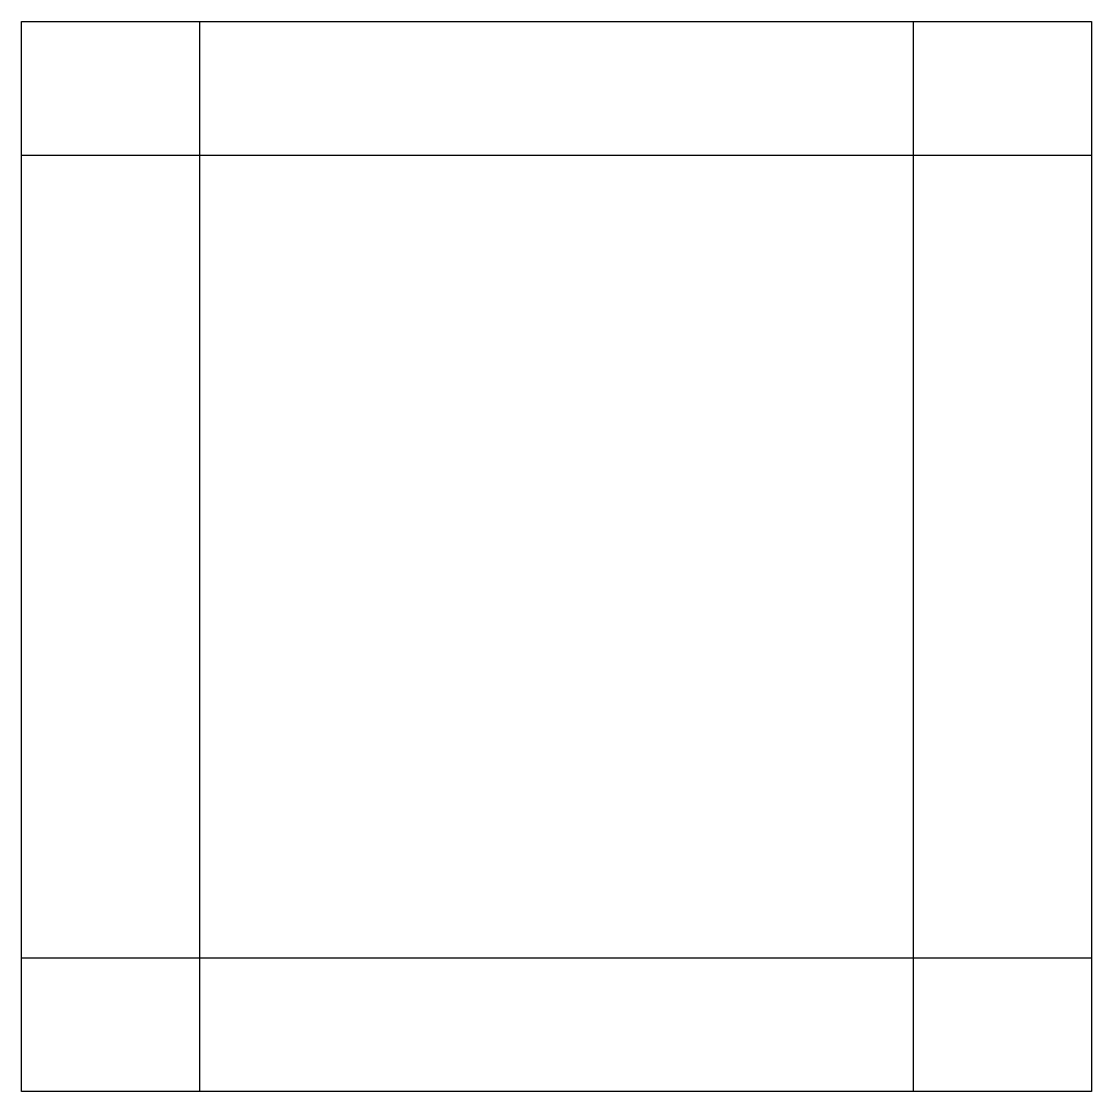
# Model space of a CAD drawing. Header units: millimetres. Extents: x -12 to 12, y 0 to 24.
import ezdxf

# ---------------------------------------------------------------- set-up
doc = ezdxf.new("R2010")
doc.units = ezdxf.units.MM
doc.layers.get('0').update_dxf_attribs({"linetype": 'CONTINUOUS'})

msp = doc.modelspace()

# ---------------------------------------------------------------- linework, layer by layer
for p, q in [((-12, 21), (12, 21)), ((-12, 3), (12, 3))]:
    msp.add_line(p, q)
for points in [[(12, 0), (-12, 0), (-12, 24), (12, 24)], [(-8, 0), (-8, 24), (8, 24), (8, 0)]]:
    msp.add_lwpolyline(points, close=True)

doc.saveas('drawing.dxf')
